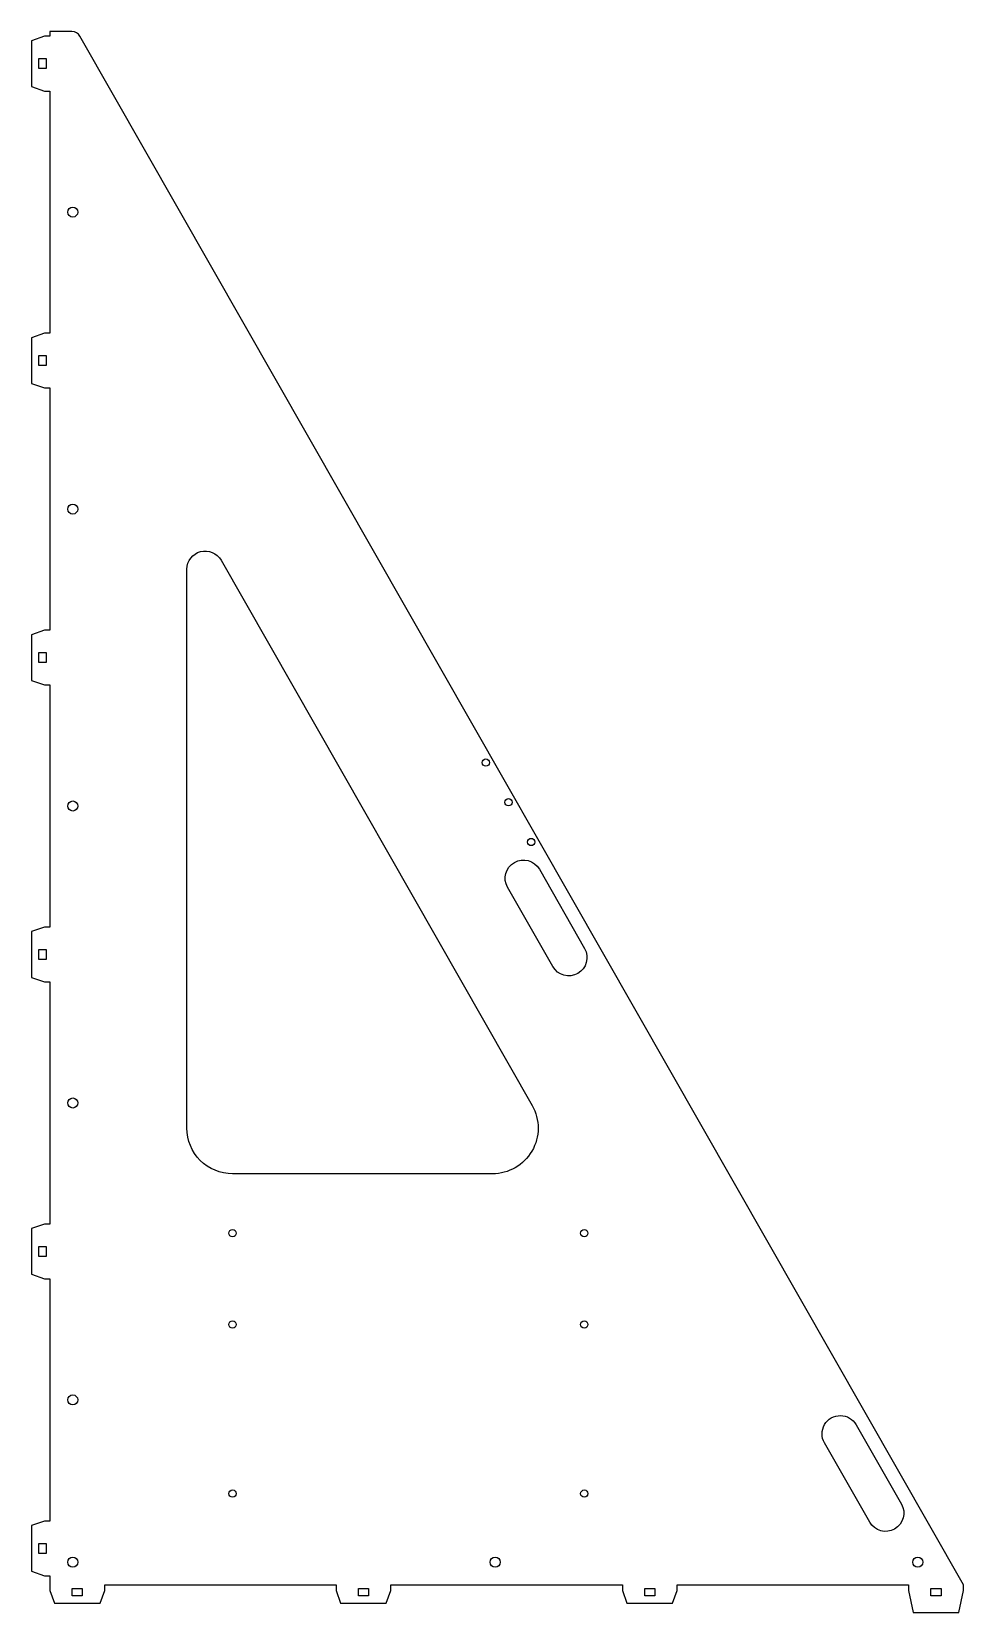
# Model space of a CAD drawing. Header units: millimetres. Extents: x -20 to 1000, y -30 to 1700.
import ezdxf

# ---------------------------------------------------------------- set-up
doc = ezdxf.new("R2010")
doc.units = ezdxf.units.MM

msp = doc.modelspace()

# ---------------------------------------------------------------- linework, layer by layer
for points in [[(940, -6), (945, -30), (995, -30), (1000, -6), (1000, 0), (32.9, 1695, 0.269313), (24.2, 1700), (0, 1700), (0, 1695), (-6, 1695), (-20, 1690), (-20, 1640), (-6, 1635), (0, 1635), (0, 1370), (-6, 1370), (-20, 1365), (-20, 1315), (-6, 1310), (0, 1310), (0, 1045), (-6, 1045), (-20, 1040), (-20, 990), (-6, 985), (0, 985), (0, 720), (-6, 720), (-20, 715), (-20, 665), (-6, 660), (0, 660), (0, 395), (-6, 395), (-20, 390), (-20, 340), (-6, 335), (0, 335), (0, 70), (-6, 70), (-20, 65), (-20, 15), (-6, 10), (0, 10), (0, -6), (5, -20), (55, -20), (60, -6), (60, 0), (313.3, 0), (313.3, -6), (318.3, -20), (368.3, -20), (373.3, -6), (373.3, 0), (626.7, 0), (626.7, -6), (631.7, -20), (681.7, -20), (686.7, -6), (686.7, 0), (940, 0)], [(200, 450, -0.414214), (150, 500), (150, 1111.6, -0.769349), (187.4, 1121.5), (527.9, 524.8, -0.575656), (484.4, 450)], [(585.3, 696.5, -1), (550.6, 676.7), (501, 763.5, -1), (535.8, 783.3)], [(932.2, 88.5, -1), (897.5, 68.7), (847.9, 155.5, -1), (882.7, 175.3)]]:
    msp.add_lwpolyline(points, format="xyb", close=True)
for points in [[(-4, 1670.5), (-4, 1659.5), (-12, 1659.5), (-12, 1670.5)], [(-4, 1345.5), (-4, 1334.5), (-12, 1334.5), (-12, 1345.5)], [(-4, 1020.5), (-4, 1009.5), (-12, 1009.5), (-12, 1020.5)], [(-4, 695.5), (-4, 684.5), (-12, 684.5), (-12, 695.5)], [(-4, 370.5), (-4, 359.5), (-12, 359.5), (-12, 370.5)], [(-12, 34.5), (-12, 45.5), (-4, 45.5), (-4, 34.5)], [(35.5, -4), (35.5, -12), (24.5, -12), (24.5, -4)], [(337.8, -4), (348.8, -4), (348.8, -12), (337.8, -12)], [(651.2, -4), (662.2, -4), (662.2, -12), (651.2, -12)], [(964.5, -4), (975.5, -4), (975.5, -12), (964.5, -12)]]:
    msp.add_lwpolyline(points, close=True)
for centre, radius in [((25, 1502.5), 5.5), ((25, 1177.5), 5.5), ((477.3, 900), 4), ((25, 852.5), 5.5), ((502, 856.6), 4), ((526.8, 813.1), 4), ((25, 527.5), 5.5), ((200, 385), 4), ((585, 385), 4), ((200, 285), 4), ((585, 285), 4), ((25, 202.5), 5.5), ((200, 100), 4), ((585, 100), 4), ((25, 25), 5.5), ((487.5, 25), 5.5), ((950, 25), 5.5)]:
    msp.add_circle(centre, radius)

doc.saveas('drawing.dxf')
